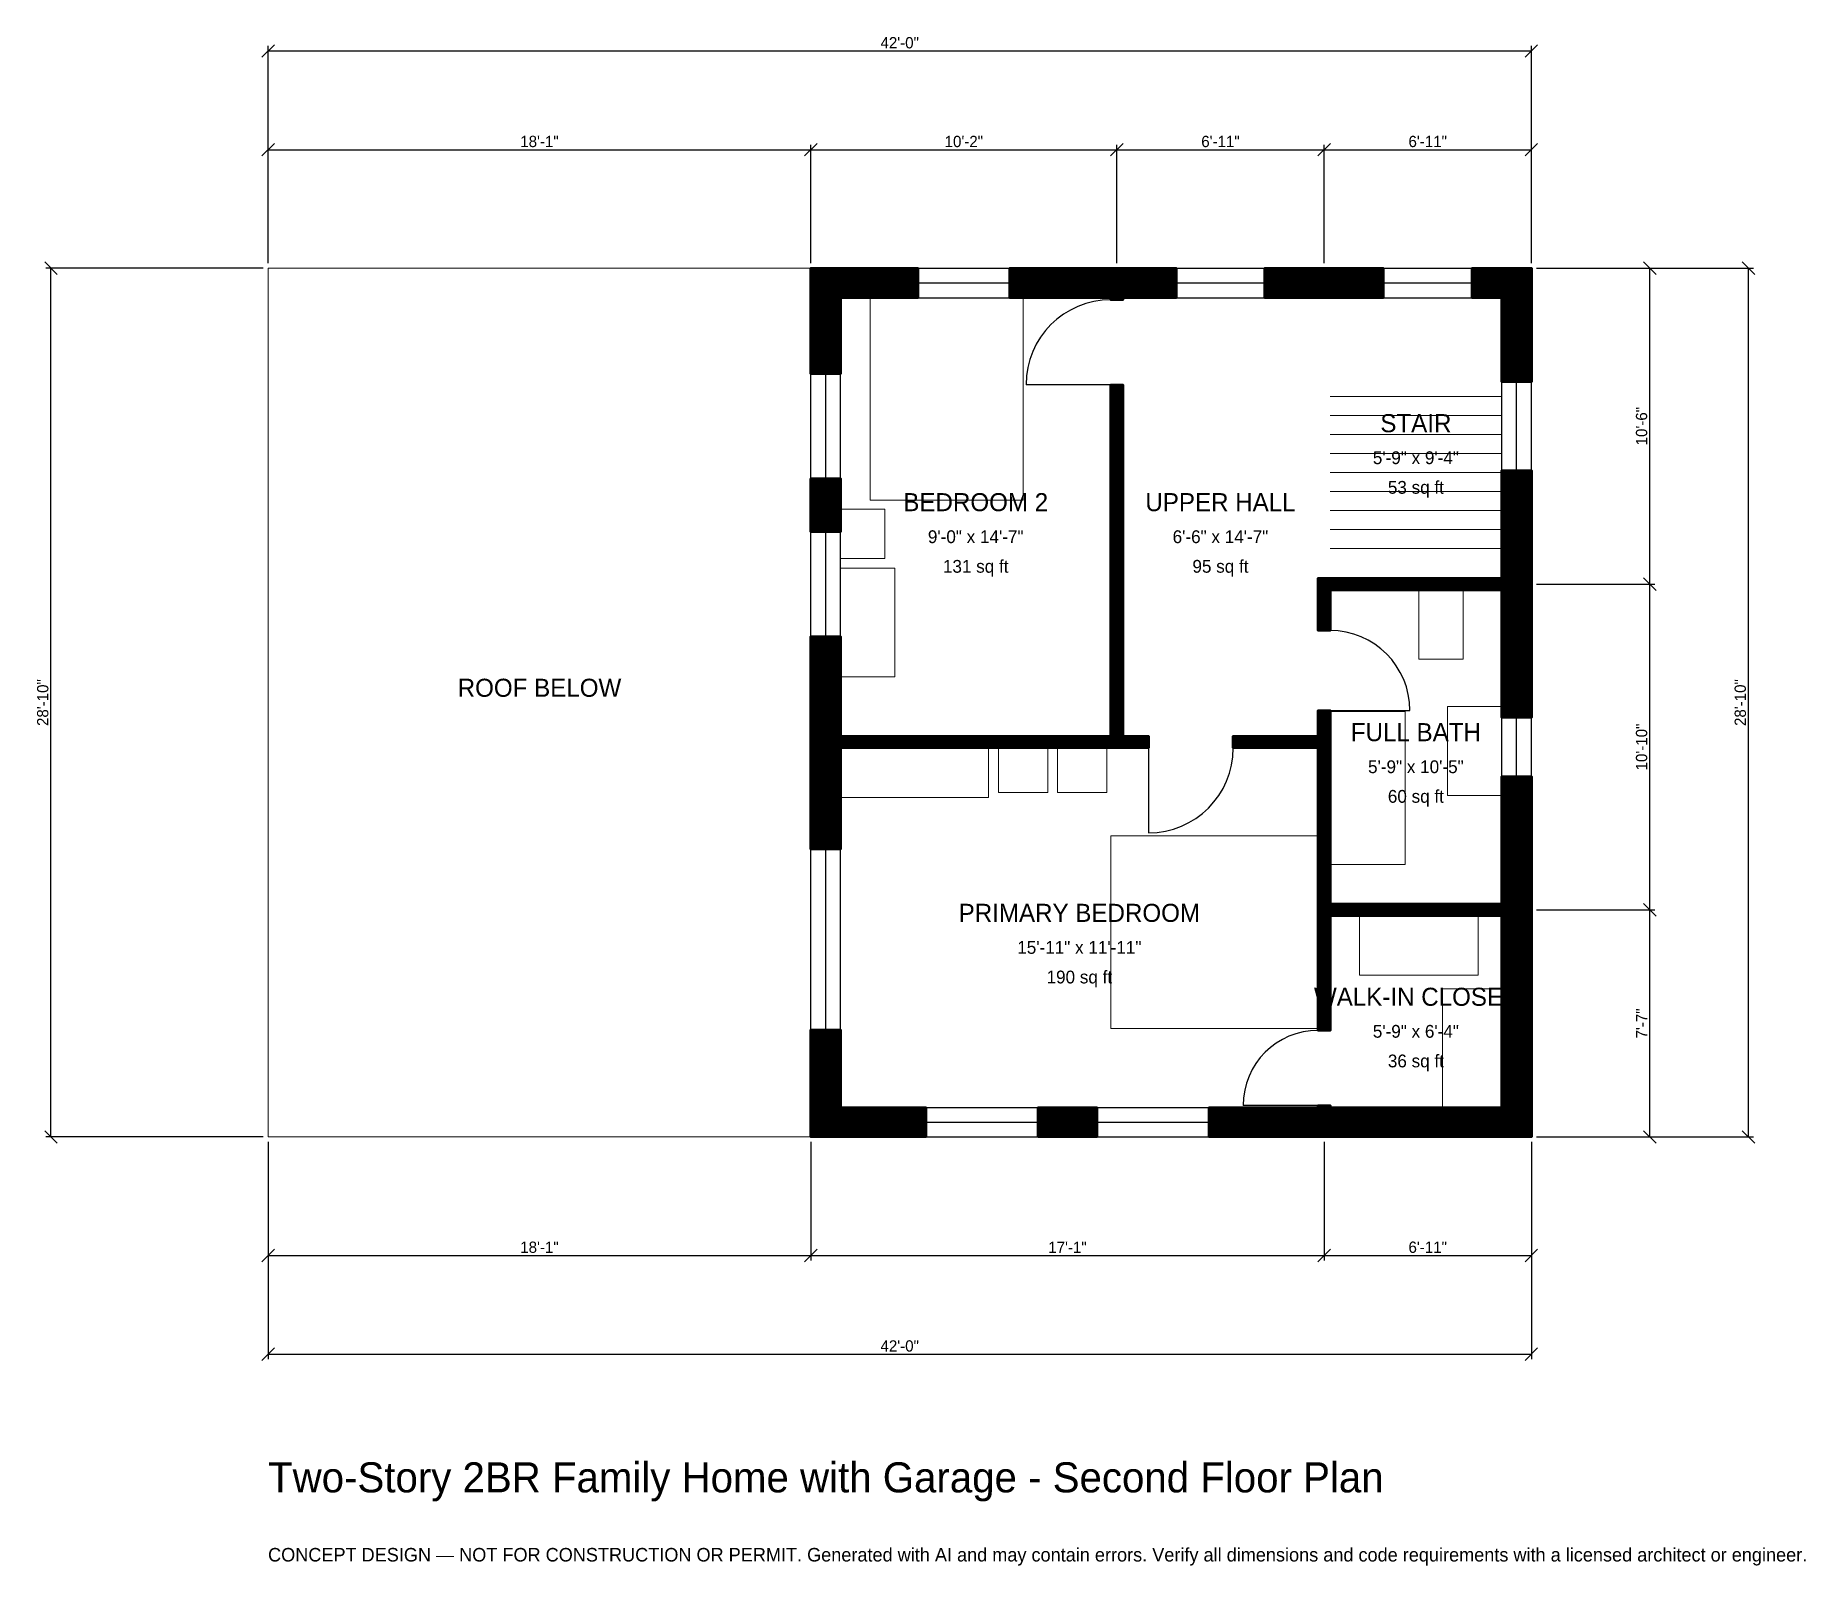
# Model space of a CAD drawing. Header units: inches. Extents: x -93 to 613, y -171 to 439.
import ezdxf
from ezdxf.enums import TextEntityAlignment as Align

# ---------------------------------------------------------------- set-up
doc = ezdxf.new("R2010")
doc.units = ezdxf.units.IN
doc.header["$MEASUREMENT"] = 0
doc.linetypes.add('DASHED', pattern=[0.6, 0.5, -0.1])
for name, color, linetype, lineweight in [('A-ANNO-DIMS', 1, 'Continuous', 13), ('A-ANNO-TEXT', 7, 'Continuous', 18), ('A-AREA-IDEN', 7, 'Continuous', 18), ('A-DOOR', 2, 'Continuous', 25), ('A-FLOR-FIXT', 9, 'Continuous', 13), ('A-FLOR-STRS', 3, 'Continuous', 18), ('A-FURN', 9, 'Continuous', 13), ('A-GLAZ', 4, 'Continuous', 25), ('A-SITE-PAVE', 8, 'Continuous', 13), ('A-WALL', 7, 'Continuous', 50), ('A-WALL-PATT', 8, 'Continuous', 13)]:
    doc.layers.add(name, color=color, linetype=linetype, lineweight=lineweight)
doc.dimstyles.new('PLAN', dxfattribs={"dimtxt": 4.5, "dimasz": 3, "dimexe": 2, "dimexo": 2, "dimgap": 1, "dimtad": 1, "dimdec": 0, "dimlunit": 4, "dimtsz": 2.5, "dimcen": 2.5, "dimclrd": 1, "dimclre": 1, "dimazin": 3, "dimtfac": 1, "dimtmove": 0, "dimatfit": 3})

msp = doc.modelspace()

# ---------------------------------------------------------------- hatches: boundary and pattern name
at = {"layer": 'A-WALL-PATT'}
h = msp.add_hatch(dxfattribs=at)
h.set_pattern_fill('ANSI31', color=8, scale=0.8)
h.paths.add_polyline_path([(415.3543, 0), (375.4593, 0), (375.4593, 11.811), (415.3543, 11.811), (418.8976, 11.811), (418.8976, 12.5984), (423.622, 12.5984), (423.622, 11.811), (427.1654, 11.811), (492.126, 11.811), (492.126, 84.6457), (492.126, 88.189), (423.622, 88.189), (423.622, 42.5197), (418.8976, 42.5197), (418.8976, 88.189), (418.8976, 92.9134), (418.8976, 155.1181), (385.0394, 155.1181), (385.0394, 159.8425), (418.8976, 159.8425), (418.8976, 170.0787), (423.622, 170.0787), (423.622, 159.8425), (423.622, 155.1181), (423.622, 92.9134), (492.126, 92.9134), (492.126, 96.4567), (492.126, 143.7008), (503.937, 143.7008), (503.937, 96.4567), (503.937, 92.9134), (503.937, 92.9134), (503.937, 88.189), (503.937, 88.189), (503.937, 84.6457), (503.937, 11.811), (503.937, 11.811), (503.937, 0), (503.937, 0), (503.937, 0), (492.126, 0), (492.126, 0), (427.1654, 0), (423.622, 0), (423.622, 0), (418.8976, 0), (418.8976, 0), (415.3543, 0)])
h.paths.add_polyline_path([(307.2178, 0), (307.2178, 11.811), (330.5774, 11.811), (330.5774, 0), (307.2178, 0)])
h.paths.add_polyline_path([(228.3465, 0), (228.3465, 0), (216.5354, 0), (216.5354, 0), (216.5354, 0), (216.5354, 11.811), (216.5354, 11.811), (216.5354, 42.7165), (228.3465, 42.7165), (228.3465, 11.811), (262.336, 11.811), (262.336, 0), (228.3465, 0)])
h.paths.add_polyline_path([(216.5354, 151.5748), (216.5354, 155.1181), (216.5354, 155.1181), (216.5354, 159.8425), (216.5354, 159.8425), (216.5354, 163.3858), (216.5354, 199.6063), (228.3465, 199.6063), (228.3465, 163.3858), (228.3465, 159.8425), (336.2205, 159.8425), (336.2205, 300), (340.9449, 300), (340.9449, 159.8425), (351.1811, 159.8425), (351.1811, 155.1181), (340.9449, 155.1181), (336.2205, 155.1181), (228.3465, 155.1181), (228.3465, 151.5748), (228.3465, 114.7638), (216.5354, 114.7638), (216.5354, 151.5748)])
h.paths.add_polyline_path([(216.5354, 262.5984), (228.3465, 262.5984), (228.3465, 241.3386), (216.5354, 241.3386), (216.5354, 262.5984)])
h.paths.add_polyline_path([(216.5354, 334.6457), (216.5354, 334.6457), (216.5354, 346.4567), (216.5354, 346.4567), (216.5354, 346.4567), (228.3465, 346.4567), (228.3465, 346.4567), (259.252, 346.4567), (259.252, 334.6457), (228.3465, 334.6457), (228.3465, 304.3307), (216.5354, 304.3307), (216.5354, 334.6457)])
h.paths.add_polyline_path([(332.6772, 346.4567), (336.2205, 346.4567), (336.2205, 346.4567), (340.9449, 346.4567), (340.9449, 346.4567), (344.4882, 346.4567), (362.2047, 346.4567), (362.2047, 334.6457), (344.4882, 334.6457), (340.9449, 334.6457), (340.9449, 333.8583), (336.2205, 333.8583), (336.2205, 334.6457), (332.6772, 334.6457), (295.8661, 334.6457), (295.8661, 346.4567), (332.6772, 346.4567)])
h.paths.add_polyline_path([(415.3543, 346.4567), (427.1654, 346.4567), (444.8819, 346.4567), (444.8819, 334.6457), (427.1654, 334.6457), (415.3543, 334.6457), (397.6378, 334.6457), (397.6378, 346.4567), (415.3543, 346.4567)])
h.paths.add_polyline_path([(492.126, 346.4567), (492.126, 346.4567), (503.937, 346.4567), (503.937, 346.4567), (503.937, 346.4567), (503.937, 334.6457), (503.937, 334.6457), (503.937, 301.1811), (492.126, 301.1811), (492.126, 334.6457), (480.315, 334.6457), (480.315, 346.4567), (492.126, 346.4567)])
h.paths.add_polyline_path([(503.937, 226.378), (503.937, 222.8346), (503.937, 222.8346), (503.937, 218.1102), (503.937, 218.1102), (503.937, 214.5669), (503.937, 167.3228), (492.126, 167.3228), (492.126, 214.5669), (492.126, 218.1102), (423.622, 218.1102), (423.622, 201.9685), (418.8976, 201.9685), (418.8976, 218.1102), (418.8976, 222.8346), (423.622, 222.8346), (492.126, 222.8346), (492.126, 226.378), (492.126, 265.748), (503.937, 265.748), (503.937, 226.378)])

# ---------------------------------------------------------------- linework, layer by layer
at = {"layer": 'A-DOOR'}
for p, q in [((336.2205, 300), (302.3622, 300)), ((423.622, 170.0787), (455.5118, 170.0787)), ((351.1811, 155.1181), (351.1811, 121.2598)), ((418.8976, 12.5984), (388.9764, 12.5984))]:
    msp.add_line(p, q, dxfattribs=at)
for centre, radius, start, end in [((336.2205, 300), 33.8583, 90, 180), ((423.622, 170.0787), 31.8898, 0, 90), ((351.1811, 155.1181), 33.8583, 270, 360), ((418.8976, 12.5984), 29.9213, 90, 180)]:
    msp.add_arc(centre, radius, start, end, dxfattribs=at)
at = {"layer": 'A-FLOR-FIXT'}
for points in [[(459.0551, 190.5512), (476.7717, 190.5512), (476.7717, 218.1102), (459.0551, 218.1102)], [(423.622, 108.6614), (453.5433, 108.6614), (453.5433, 169.685), (423.622, 169.685)], [(470.4724, 136.2205), (492.126, 136.2205), (492.126, 171.6535), (470.4724, 171.6535)]]:
    msp.add_lwpolyline(points, close=True, dxfattribs=at)
at = {"layer": 'A-FLOR-STRS'}
for p, q in [((423.622, 295.2756), (492.126, 295.2756)), ((423.622, 287.6969), (492.126, 287.6969)), ((423.622, 280.1181), (492.126, 280.1181)), ((423.622, 272.5394), (492.126, 272.5394)), ((423.622, 264.9606), (492.126, 264.9606)), ((423.622, 257.3819), (492.126, 257.3819)), ((423.622, 249.8031), (492.126, 249.8031)), ((423.622, 242.2244), (492.126, 242.2244)), ((423.622, 234.6457), (492.126, 234.6457))]:
    msp.add_line(p, q, dxfattribs=at)
at = {"layer": 'A-FURN'}
for points in [[(240.1575, 253.937), (301.1811, 253.937), (301.1811, 334.6457), (240.1575, 334.6457)], [(228.3465, 230.7087), (246.063, 230.7087), (246.063, 250.3937), (228.3465, 250.3937)], [(228.3465, 183.4646), (250, 183.4646), (250, 226.7717), (228.3465, 226.7717)], [(228.3465, 135.4331), (287.4016, 135.4331), (287.4016, 155.1181), (228.3465, 155.1181)], [(291.3386, 137.4016), (311.0236, 137.4016), (311.0236, 155.1181), (291.3386, 155.1181)], [(314.9606, 137.4016), (334.6457, 137.4016), (334.6457, 155.1181), (314.9606, 155.1181)], [(336.2205, 43.3071), (418.8976, 43.3071), (418.8976, 120.0787), (336.2205, 120.0787)], [(435.4331, 64.5669), (482.6772, 64.5669), (482.6772, 88.189), (435.4331, 88.189)], [(468.5039, 11.811), (492.126, 11.811), (492.126, 59.0551), (468.5039, 59.0551)]]:
    msp.add_lwpolyline(points, close=True, dxfattribs=at)
at = {"layer": 'A-GLAZ'}
for p, q in [((259.252, 346.4567), (295.8661, 346.4567)), ((362.2047, 346.4567), (397.6378, 346.4567)), ((444.8819, 346.4567), (480.315, 346.4567)), ((259.252, 340.5512), (295.8661, 340.5512)), ((362.2047, 340.5512), (397.6378, 340.5512)), ((444.8819, 340.5512), (480.315, 340.5512)), ((259.252, 334.6457), (295.8661, 334.6457)), ((362.2047, 334.6457), (397.6378, 334.6457)), ((444.8819, 334.6457), (480.315, 334.6457)), ((216.5354, 262.5984), (216.5354, 304.3307)), ((222.4409, 262.5984), (222.4409, 304.3307)), ((228.3465, 262.5984), (228.3465, 304.3307)), ((492.126, 265.748), (492.126, 301.1811)), ((498.0315, 265.748), (498.0315, 301.1811)), ((503.937, 265.748), (503.937, 301.1811)), ((216.5354, 199.6063), (216.5354, 241.3386)), ((222.4409, 199.6063), (222.4409, 241.3386)), ((228.3465, 199.6063), (228.3465, 241.3386)), ((492.126, 143.7008), (492.126, 167.3228)), ((498.0315, 143.7008), (498.0315, 167.3228)), ((503.937, 143.7008), (503.937, 167.3228)), ((216.5354, 42.7165), (216.5354, 114.7638)), ((222.4409, 42.7165), (222.4409, 114.7638)), ((228.3465, 42.7165), (228.3465, 114.7638)), ((262.336, 11.811), (307.2178, 11.811)), ((330.5774, 11.811), (375.4593, 11.811)), ((262.336, 5.9055), (307.2178, 5.9055)), ((262.336, 0), (307.2178, 0)), ((330.5774, 5.9055), (375.4593, 5.9055)), ((330.5774, 0), (375.4593, 0))]:
    msp.add_line(p, q, dxfattribs=at)
at = {"layer": 'A-SITE-PAVE', "linetype": 'DASHED'}
msp.add_lwpolyline([(0, 0), (216.5354, 0), (216.5354, 346.4567), (0, 346.4567)], close=True, dxfattribs=at)
at = {"layer": 'A-WALL'}
for points in [[(216.5354, 334.6457), (216.5354, 334.6457), (216.5354, 346.4567), (216.5354, 346.4567), (216.5354, 346.4567), (228.3465, 346.4567), (228.3465, 346.4567), (259.252, 346.4567), (259.252, 334.6457), (228.3465, 334.6457), (228.3465, 304.3307), (216.5354, 304.3307), (216.5354, 334.6457)], [(332.6772, 346.4567), (336.2205, 346.4567), (336.2205, 346.4567), (340.9449, 346.4567), (340.9449, 346.4567), (344.4882, 346.4567), (362.2047, 346.4567), (362.2047, 334.6457), (344.4882, 334.6457), (340.9449, 334.6457), (340.9449, 333.8583), (336.2205, 333.8583), (336.2205, 334.6457), (332.6772, 334.6457), (295.8661, 334.6457), (295.8661, 346.4567), (332.6772, 346.4567)], [(415.3543, 346.4567), (427.1654, 346.4567), (444.8819, 346.4567), (444.8819, 334.6457), (427.1654, 334.6457), (415.3543, 334.6457), (397.6378, 334.6457), (397.6378, 346.4567), (415.3543, 346.4567)], [(492.126, 346.4567), (492.126, 346.4567), (503.937, 346.4567), (503.937, 346.4567), (503.937, 346.4567), (503.937, 334.6457), (503.937, 334.6457), (503.937, 301.1811), (492.126, 301.1811), (492.126, 334.6457), (480.315, 334.6457), (480.315, 346.4567), (492.126, 346.4567)], [(216.5354, 151.5748), (216.5354, 155.1181), (216.5354, 155.1181), (216.5354, 159.8425), (216.5354, 159.8425), (216.5354, 163.3858), (216.5354, 199.6063), (228.3465, 199.6063), (228.3465, 163.3858), (228.3465, 159.8425), (336.2205, 159.8425), (336.2205, 300), (340.9449, 300), (340.9449, 159.8425), (351.1811, 159.8425), (351.1811, 155.1181), (340.9449, 155.1181), (336.2205, 155.1181), (228.3465, 155.1181), (228.3465, 151.5748), (228.3465, 114.7638), (216.5354, 114.7638), (216.5354, 151.5748)], [(216.5354, 262.5984), (228.3465, 262.5984), (228.3465, 241.3386), (216.5354, 241.3386), (216.5354, 262.5984)], [(503.937, 226.378), (503.937, 222.8346), (503.937, 222.8346), (503.937, 218.1102), (503.937, 218.1102), (503.937, 214.5669), (503.937, 167.3228), (492.126, 167.3228), (492.126, 214.5669), (492.126, 218.1102), (423.622, 218.1102), (423.622, 201.9685), (418.8976, 201.9685), (418.8976, 218.1102), (418.8976, 222.8346), (423.622, 222.8346), (492.126, 222.8346), (492.126, 226.378), (492.126, 265.748), (503.937, 265.748), (503.937, 226.378)], [(415.3543, 0), (375.4593, 0), (375.4593, 11.811), (415.3543, 11.811), (418.8976, 11.811), (418.8976, 12.5984), (423.622, 12.5984), (423.622, 11.811), (427.1654, 11.811), (492.126, 11.811), (492.126, 84.6457), (492.126, 88.189), (423.622, 88.189), (423.622, 42.5197), (418.8976, 42.5197), (418.8976, 88.189), (418.8976, 92.9134), (418.8976, 155.1181), (385.0394, 155.1181), (385.0394, 159.8425), (418.8976, 159.8425), (418.8976, 170.0787), (423.622, 170.0787), (423.622, 159.8425), (423.622, 155.1181), (423.622, 92.9134), (492.126, 92.9134), (492.126, 96.4567), (492.126, 143.7008), (503.937, 143.7008), (503.937, 96.4567), (503.937, 92.9134), (503.937, 92.9134), (503.937, 88.189), (503.937, 88.189), (503.937, 84.6457), (503.937, 11.811), (503.937, 11.811), (503.937, 0), (503.937, 0), (503.937, 0), (492.126, 0), (492.126, 0), (427.1654, 0), (423.622, 0), (423.622, 0), (418.8976, 0), (418.8976, 0), (415.3543, 0)], [(228.3465, 0), (228.3465, 0), (216.5354, 0), (216.5354, 0), (216.5354, 0), (216.5354, 11.811), (216.5354, 11.811), (216.5354, 42.7165), (228.3465, 42.7165), (228.3465, 11.811), (262.336, 11.811), (262.336, 0), (228.3465, 0)], [(307.2178, 0), (307.2178, 11.811), (330.5774, 11.811), (330.5774, 0), (307.2178, 0)]]:
    msp.add_lwpolyline(points, close=True, dxfattribs=at)

# ---------------------------------------------------------------- texts
at = {"layer": 'A-ANNO-TEXT'}
for s, height, p in [('Two-Story 2BR Family Home with Garage - Second Floor Plan', 12, (0, -141.7323)), ('CONCEPT DESIGN — NOT FOR CONSTRUCTION OR PERMIT. Generated with AI and may contain errors. Verify all dimensions and code requirements with a licensed architect or engineer.', 5.4, (0, -169.2913))]:
    msp.add_text(s, height=height, dxfattribs=at).set_placement(p)
at = {"layer": 'A-AREA-IDEN'}
for s, height, p in [('STAIR', 7.2, (457.874, 284.6457)), ('5\'-9" x 9\'-4"', 5.1, (457.874, 270.8661)), ('53 sq ft', 5.1, (457.874, 259.0551)), ('BEDROOM 2', 7.2, (282.2835, 253.1496)), ('UPPER HALL', 7.2, (379.9213, 253.1496)), ('9\'-0" x 14\'-7"', 5.1, (282.2835, 239.3701)), ('6\'-6" x 14\'-7"', 5.1, (379.9213, 239.3701)), ('131 sq ft', 5.1, (282.2835, 227.5591)), ('95 sq ft', 5.1, (379.9213, 227.5591)), ('ROOF BELOW', 7.2, (108.2677, 179.1339)), ('FULL BATH', 7.2, (457.874, 161.4173)), ('5\'-9" x 10\'-5"', 5.1, (457.874, 147.6378)), ('60 sq ft', 5.1, (457.874, 135.8268)), ('PRIMARY BEDROOM', 7.2, (323.622, 89.3701)), ('15\'-11" x 11\'-11"', 5.1, (323.622, 75.5906)), ('190 sq ft', 5.1, (323.622, 63.7795)), ('WALK-IN CLOSET', 7.2, (457.874, 55.9055)), ('5\'-9" x 6\'-4"', 5.1, (457.874, 42.126)), ('36 sq ft', 5.1, (457.874, 30.315))]:
    msp.add_text(s, height=height, dxfattribs=at).set_placement(p, align=Align.MIDDLE_CENTER)

# ---------------------------------------------------------------- dimensions: what is measured, and where the dimension line sits
at = {"layer": 'A-ANNO-DIMS'}
for base, p1, p2, text in [((0, 433.0709), (0, 346.4567), (503.937, 346.4567), '42\'-0"'), ((0, 393.7008), (0, 346.4567), (216.5354, 346.4567), '18\'-1"'), ((216.5354, 393.7008), (216.5354, 346.4567), (338.5827, 346.4567), '10\'-2"'), ((338.5827, 393.7008), (338.5827, 346.4567), (421.2598, 346.4567), '6\'-11"'), ((421.2598, 393.7008), (421.2598, 346.4567), (503.937, 346.4567), '6\'-11"'), ((0, -47.2441), (0, 0), (216.5354, 0), '18\'-1"'), ((0, -86.6142), (0, 0), (503.937, 0), '42\'-0"'), ((216.5354, -47.2441), (216.5354, 0), (421.2598, 0), '17\'-1"'), ((421.2598, -47.2441), (421.2598, 0), (503.937, 0), '6\'-11"')]:
    msp.add_linear_dim(base=base, p1=p1, p2=p2, text=text, dimstyle='PLAN', dxfattribs=at).render()
for base, p1, p2, text in [((-86.6142, 0), (0, 0), (0, 346.4567), '28\'-10"'), ((551.1811, 220.4724), (503.937, 220.4724), (503.937, 346.4567), '10\'-6"'), ((590.5512, 0), (503.937, 0), (503.937, 346.4567), '28\'-10"'), ((551.1811, 90.5512), (503.937, 90.5512), (503.937, 220.4724), '10\'-10"'), ((551.1811, 0), (503.937, 0), (503.937, 90.5512), '7\'-7"')]:
    msp.add_linear_dim(base=base, p1=p1, p2=p2, angle=90, text=text, dimstyle='PLAN', dxfattribs=at).render()

doc.saveas('drawing.dxf')
